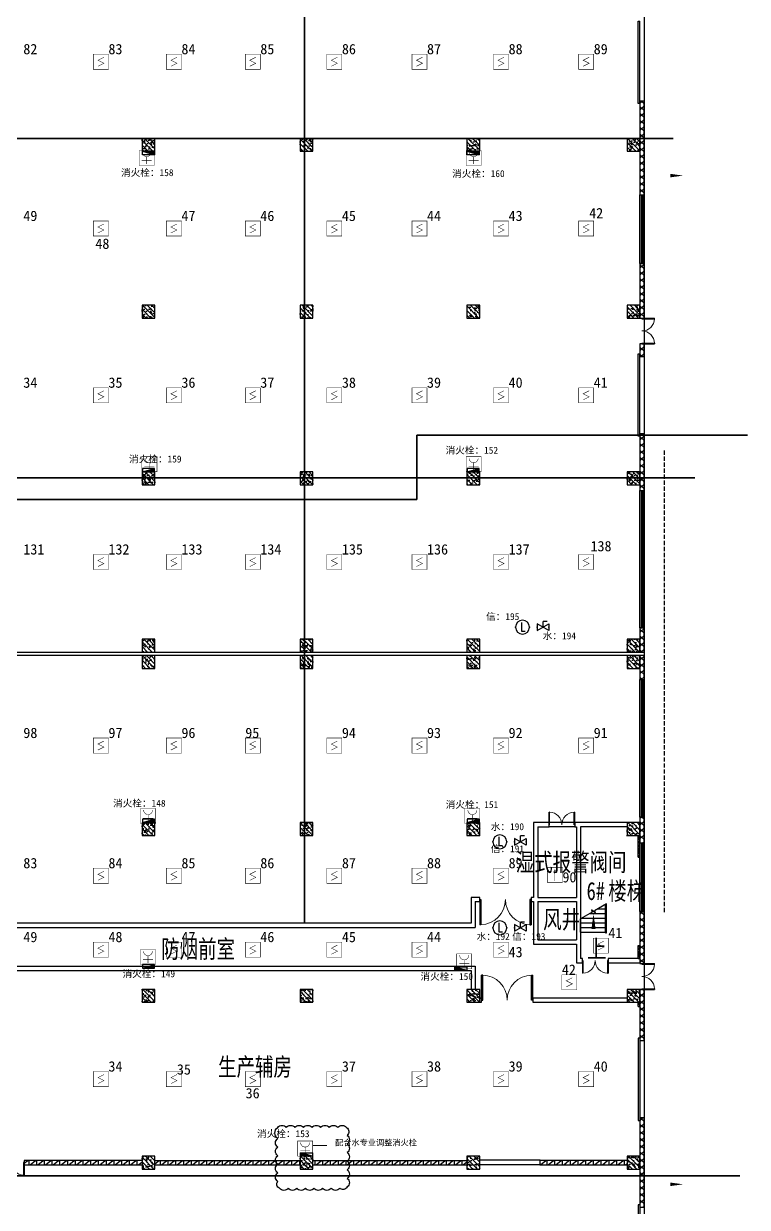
# Model space of a CAD drawing. Header units: millimetres. Extents: x -633009578 to 5705885, y -633235091 to 2571734.
# Drawn here: x 3380358 to 3422472, y 2095835 to 2164685 of the extents above; entities that cross this region are included whole.
import ezdxf

# ---------------------------------------------------------------- set-up
doc = ezdxf.new("R2010")
doc.units = ezdxf.units.MM
doc.header["$LTSCALE"] = 1000
doc.header["$MEASUREMENT"] = 0
doc.linetypes.add('DASH', pattern=[0.35, 0.25, -0.1])
doc.layers.get('0').update_dxf_attribs({"color": 9})
for name, color, linetype in [('000000000000电气', 7, 'Continuous'), ('3T_WOOD', 21, 'Continuous'), ('A-COLUM(柱)', 255, 'Continuous'), ('A-DI-S(箭头)', 76, 'Continuous'), ('A-DOOR(门）', 4, 'Continuous'), ('A-F-AREA(计算)', 5, 'Continuous'), ('A-FLOR(看线)', 8, 'Continuous'), ('A-HATH(填充)', 8, 'Continuous'), ('A-ST-O(室外)', 54, 'Continuous'), ('A-STAR(楼梯)', 51, 'Continuous'), ('A-TEXT(房间)', 243, 'Continuous'), ('A-WALL(墙)', 255, 'Continuous'), ('A-WINDOW（窗）', 4, 'Continuous'), ('DIM_SYMB', 3, 'Continuous'), ('EQUIP_消火栓', 7, 'Continuous'), ('PUB_TEXT', 7, 'Continuous'), ('WALL', 9, 'Continuous'), ('电-强电平面-线缆', 3, 'Continuous'), ('设备-消防', 3, 'Continuous'), ('设备-照明', 3, 'Continuous')]:
    doc.layers.add(name, color=color, linetype=linetype)
doc.styles.add('_TCH', font='simhei.ttf', dxfattribs={"width": 0.75, "bigfont": 'hztxt.shx'})
doc.styles.add('_TCH_DIM', font='simhei.ttf', dxfattribs={"width": 0.8, "bigfont": 'hztxt.shx'})
doc.styles.add('ELEC-DIM', font='simhei.ttf')
doc.styles.add('IDQSTYLE', font='simhei.ttf', dxfattribs={"width": 0.707, "bigfont": 'hztxt.shx'})
doc.styles.add('宋体', font='simhei.ttf')
pattern_1 = [(45, (850021.4751960551, 677964.29318137), (-100.0001016555733, 100.0001016555733), []), (135, (850021.4751960551, 677964.29318137), (-100.0001016555733, -100.0001016555733), [])]
pattern_2 = [(45, (850121.4751960551, 677964.29318137), (-200.0002033111466, 200.0002033111467), []), (135, (850121.4751960551, 677964.29318137), (-200.0002033111467, -200.0002033111466), [])]
pattern_3 = [(0, (849921.4751960551, 677964.29318137), (0, 350), []), (37.875, (850321.4751960551, 677964.29318137), (-169.61527734408, 218.0766567528281), []), (90, (850321.4751960551, 677964.29318137), (-450, 2.755455298081545e-14), [])]

# ---------------------------------------------------------------- blocks, each defined once
blk = doc.blocks.new('HC001224')
at = {"color": 0, "linetype": 'Continuous', "const_width": 0.2}
blk.add_lwpolyline([(-3.125, 3.125), (3.125, 3.125), (3.125, -3.125), (-3.125, -3.125)], close=True, dxfattribs=at)
blk.add_lwpolyline([(1.25, 1.875), (-1.25, 0.625), (1.25, -0.625), (-1.25, -1.875)], dxfattribs=at)
at = {"color": 0, "style": 'IDQSTYLE', "width": 0.7}
blk.add_attdef('PSFHATT', (5.125, -3.125), '', height=2.5, dxfattribs=at)
blk = doc.blocks.new('HC001223')
at = {"color": 0, "linetype": 'Continuous', "const_width": 0.2}
blk.add_lwpolyline([(-3.125, 3.125), (3.125, 3.125), (3.125, -3.125), (-3.125, -3.125)], close=True, dxfattribs=at)
blk.add_lwpolyline([(0, 2.5), (0, -1.875)], dxfattribs=at)
at = {"color": 0, "linetype": 'Continuous', "const_width": 0.3}
blk.add_lwpolyline([(-0.15, -1.875, 1), (0.15, -1.875, 1)], format="xyb", close=True, dxfattribs=at)
at = {"color": 0, "style": 'IDQSTYLE', "width": 0.7}
blk.add_attdef('PSFHATT', (5.125, -3.125), '', height=2.5, dxfattribs=at)
blk = doc.blocks.new('HC001552')
at = {"color": 0, "linetype": 'Continuous', "const_width": 0.2}
blk.add_lwpolyline([(-3.125, 3.125), (3.125, 3.125), (3.125, -3.125), (-3.125, -3.125)], close=True, dxfattribs=at)
blk.add_lwpolyline([(-1.875, 2.5, 0.1989123673796508), (-1.325825214724788, 1.174174785275256, 0.1989123673796632), (-1.010554351787499e-15, 0.625, 0.1989123673796561), (1.325825214724758, 1.174174785275198, 0.1989123673796527), (1.875, 2.5)], format="xyb", dxfattribs=at)
for points in [[(-1.4210854715202e-14, 0.625), (0, -2.5)], [(-2.062500000000007, -0.9375000000000071), (2.062499999999993, -0.9374999999999931)]]:
    blk.add_lwpolyline(points, dxfattribs=at)
at = {"color": 0, "style": 'IDQSTYLE', "width": 0.7}
blk.add_attdef('PSFHATT', (5.125, -3.125), '', height=2.5, dxfattribs=at)
blk = doc.blocks.new('$EVALVE$00000030')
for p in [(0, 0), (86.96662483444015, 124.2674372167858)]:
    blk.add_line(p, (0, 124.2674372167858))
blk.add_lwpolyline([(-125.1919539347655, -72.2796083046087), (125.1919539347655, 72.27960830461234), (125.1919539347618, -72.2796083046087), (-125.1919539347618, 72.27960830461234)], close=True)
for p in [(-125.1919539347655, 1.818989403545856e-12), (125.1919539347655, 1.818989403545856e-12)]:
    blk.add_point(p)
blk = doc.blocks.new('$EVALVE$00000027')
at = {"color": 7}
for p, q in [((-23.35671002822346, 104.446320529838), (-23.35671002822346, -83.37028443875897)), ((-23.35671002822346, -83.37028443875897), (61.10157071883441, -83.37028443875897))]:
    blk.add_line(p, q, dxfattribs=at)
blk.add_lwpolyline([(-150, 0, 0.9999999999999999), (150, 0, 0.9999999999999999), (-150, 0, 0.8081788107226845)], format="xyb")
for p in [(-150, 0), (150, 0)]:
    blk.add_point(p)
blk = doc.blocks.new('$TwtSys$00000434')
for p, q in [((-0.5, 0.5), (-0.5, -0.5)), ((-0.5, -0.5), (0.5, 0.5)), ((0.5, 0.5), (-0.5, 0.5)), ((0.5, -0.5), (0.5, 0.5)), ((-0.5, -0.5), (0.5, -0.5))]:
    blk.add_line(p, q)
blk.add_solid([(0.5, -0.5), (0.5, 0.5), (-0.5, -0.5)])
blk = doc.blocks.new('G$CC85EE94B')
at = {"layer": 'EQUIP_消火栓', "xscale": 700, "zscale": 700}
for p, yscale, rotation in [((-27849.99999125628, 96175.00000000373), -200, 5.00895633453083e-06), ((-8949.999991256278, 96175.00000000373), -200, 5.00895633453083e-06), ((-27849.99999125628, 77725.00000000373), 200, 359.9999949910436), ((-8949.999991256278, 77725.00000000373), 200, 359.9999949910436), ((-27849.99999125628, 57325.00000000373), 200, 359.9999949910436), ((-8949.999991256278, 57325.00000000373), 200, 359.9999949910436), ((-27849.99999125628, 48869.99999999767), 200, 359.9999949910436), ((-9670.855577950832, 48730.00003059581), -200, 180.0000050089563), ((-18649.99997377302, 37925.00000000186), -200, 180.0000050089563)]:
    blk.add_blockref('$TwtSys$00000434', p, dxfattribs=dict(at, yscale=yscale, rotation=rotation))
blk = doc.blocks.new('$DorLib2D$00000002')
for p, q in [((-0.5, -5.684341886080802e-17), (-0.5000000000000007, 0.4875)), ((-0.4750000000000007, 0.4875), (-0.5000000000000007, 0.4875)), ((-0.475, -2.842170943040401e-17), (-0.4750000000000007, 0.4875)), ((0.475, -2.842170943040401e-17), (0.4750000000000007, 0.4875)), ((0.4750000000000007, 0.4875), (0.5000000000000007, 0.4875)), ((0.5, -5.684341886080802e-17), (0.5000000000000007, 0.4875)), ((-0.5, -5.684341886080802e-17), (-0.475, -2.842170943040401e-17)), ((0.5, -5.684341886080802e-17), (0.475, -2.842170943040401e-17))]:
    blk.add_line(p, q)
at = {"lineweight": 13}
for centre, start, end in [((-0.4875, -4.263256414560601e-17), 0, 88.53071641864632), ((0.4875, -4.263256414560601e-17), 91.4692835813537, 180)]:
    blk.add_arc(centre, 0.4875, start, end, dxfattribs=at)
blk = doc.blocks.new('$DorLib2D$00000126')
at = {"color": 0, "linetype": 'Continuous'}
for p, q in [((-0.5319999999956053, 0.5), (-0.5319999999956053, 0.900000000000091)), ((0.5320000000047003, 0.900000000000091), (0.5320000000047003, 0.5000000000002274))]:
    blk.add_line(p, q, dxfattribs=at)
at = {"color": 0, "linetype": 'DASH'}
for p, q in [((-0.5319999999956053, 0.900000000000091), (0.5320000000047003, 0.900000000000091)), ((-0.5319999999956053, 0.5), (0.5320000000047003, 0.5000000000002274))]:
    blk.add_line(p, q, dxfattribs=at)
blk = doc.blocks.new('$DorLib2D$00000136')
at = {"color": 0, "linetype": 'DASH'}
blk.add_line((0.5074999999959537, 0.6666666666674388), (-0.507500000003974, 0.666666666667382), dxfattribs=at)
at = {"color": 0, "linetype": 'Continuous'}
blk.add_line((-0.5000000000040377, -0.4999999999982236), (0.4999999999959623, -0.4999999999981668), dxfattribs=at)
blk = doc.blocks.new('$TCHSYS$WIN2D')
for p, q in [((-0.5, 0.5), (0.5, 0.5)), ((-0.5, 0.5), (-0.4999999999999999, -0.5)), ((0.5, 0.5), (0.4999999999999998, -0.5)), ((0.5, 0.1666666666666666), (-0.5, 0.1666666666666666)), ((0.5, -0.1666666666666667), (-0.5, -0.1666666666666667)), ((-0.4999999999999999, -0.5), (0.5, -0.5))]:
    blk.add_line(p, q)
blk = doc.blocks.new('_FZH')
h = blk.add_hatch()
h.set_pattern_fill('钢筋混凝土', color=256, scale=0.1, style=0)
h.set_pattern_definition([(45, (0, 0), (-0.1767766952966369, 0.1767766952966369), []), (50, (0, 0), (0.7172601826007535, -0.06275213498259512), [0.07500000000000001, -0.8250000000000001]), (355, (0, 0), (-0.138751333613, 0.7521921337000119), [0.06, -0.66]), (100.4514, (0.05977168000000001, -0.00522934), (0.5785093817140216, 0.6894395420609536), [0.06374019, -0.701142112]), (46.1842, (0, 0.2), (1.067241048625645, -0.1655190143290181), [0.1125, -1.2375]), (96.6356, (0.088936745, 0.186206693), (0.9346627055487033, 0.9741178709004418), [0.095610288, -1.051713]), (351.1842, (0, 0.2), (0.9346619451336272, 0.9741186009253247), [0.09000000000000001, -0.9900000000000001]), (21, (0.1, 0.15), (0.5969070521184617, -0.4026188906653388), [0.07500000000000001, -0.8250000000000001]), (326, (0.1, 0.15), (0.2433153319215824, 0.7251500450468529), [0.06, -0.66]), (71.4514, (0.149742233, 0.116448394), (0.84022262858149, 0.3225304967099524), [0.06374019, -0.701142112]), (37.50000000000001, (0, 0), (0.01215985531729062, 0.3328938538313115), [0, -0.652, 0, -0.67, 0, -0.6625000000000001]), (7.499999999999999, (0, 0), (0.2630695374421486, 0.3944117118823603), [0, -0.382, 0, -0.637, 0, -0.2525]), (-32.5, (-0.223, 0), (0.533822436172409, -0.02255487173437976), [0, -0.25, 0, -0.78, 0, -1.035]), (-42.5, (-0.323, 0), (0.5831861693423862, 0.1001049823323177), [0, -0.325, 0, -0.518, 0, -0.735])])
h.paths.add_polyline_path([(-0.5, -0.5), (0.5, -0.5), (0.5, 0.5), (-0.5, 0.5)])
blk.add_lwpolyline([(-0.5, -0.5), (0.5, -0.5), (0.5, 0.5), (-0.5, 0.5)], close=True)

msp = doc.modelspace()

# ---------------------------------------------------------------- hatches: boundary and pattern name
at = {"layer": 'A-HATH(填充)'}
h = msp.add_hatch(dxfattribs=at)
h.set_pattern_fill('多孔材料', color=256, scale=100, style=0)
h.set_pattern_definition(pattern_2)
h.paths.add_polyline_path([(3416219.994031782, 2160184.924793512), (3416219.994031782, 2154734.924793003), (3416459.994031774, 2154734.924793003), (3416459.994031774, 2160184.924793512)])
h = msp.add_hatch(dxfattribs=at)
h.set_pattern_fill('多孔材料', color=256, scale=100, style=0)
h.set_pattern_definition(pattern_2)
h.paths.add_polyline_path([(3416219.994031781, 2150734.924793512), (3416219.994031781, 2147559.629172784), (3416459.994031775, 2147559.629172784), (3416459.994031774, 2150734.924793512)])
h = msp.add_hatch(dxfattribs=at)
h.set_pattern_fill('多孔材料', color=256, scale=100, style=0)
h.set_pattern_definition(pattern_2)
h.paths.add_polyline_path([(3416219.994031781, 2146059.629172784), (3416219.994031781, 2145334.629172784), (3416459.994031775, 2145334.629172784), (3416459.994031775, 2146059.629172784)])
h = msp.add_hatch(dxfattribs=at)
h.set_pattern_fill('多孔材料', color=256, scale=100, style=0)
h.set_pattern_definition(pattern_2)
h.paths.add_polyline_path([(3416219.994031781, 2140834.629172276), (3416219.994031781, 2137534.924793003), (3416459.994031775, 2137534.924793003), (3416459.994031775, 2140834.629172276)])
h = msp.add_hatch(dxfattribs=at)
h.set_pattern_fill('多孔材料', color=256, scale=100, style=0)
h.set_pattern_definition(pattern_2)
h.paths.add_polyline_path([(3416459.99403178, 2128134.629172626), (3416459.994031776, 2129534.924793512), (3416219.994031781, 2129534.924793512), (3416219.99403178, 2128134.629172626)])
h = msp.add_hatch(dxfattribs=at)
h.set_pattern_fill('多孔材料', color=256, scale=100, style=0)
h.set_pattern_definition(pattern_2)
h.paths.add_polyline_path([(3416219.99403178, 2127934.629172627), (3416219.994031768, 2126534.924793003), (3416459.994031797, 2126534.924793003), (3416459.99403178, 2127934.629172627)])
h = msp.add_hatch(dxfattribs=at)
h.set_pattern_fill('多孔材料', color=256, scale=100, style=0)
h.set_pattern_definition(pattern_2)
h.paths.add_polyline_path([(3416219.994031768, 2118534.924793512), (3416219.994031768, 2117034.629172276), (3416459.994031797, 2117034.629172276), (3416459.994031797, 2118534.924793512)])
h = msp.add_hatch(dxfattribs=at)
h.set_pattern_fill('多孔材料', color=256, scale=50, style=0)
h.set_pattern_definition(pattern_1)
h.paths.add_polyline_path([(3416219.994031765, 2116209.629172626), (3416219.994031765, 2117459.629172626), (3416119.994031765, 2117459.629172626), (3416119.994031765, 2116209.629172626)])
h = msp.add_hatch(dxfattribs=at)
h.set_pattern_fill('多孔材料', color=256, scale=100, style=0)
h.set_pattern_definition(pattern_2)
h.paths.add_polyline_path([(3416459.99403178, 2110184.629172721), (3416459.994031797, 2113034.629172276), (3416219.994031768, 2113034.629172276), (3416219.99403178, 2110184.629172721)])
h = msp.add_hatch(dxfattribs=at)
h.set_pattern_fill('多孔材料', color=256, scale=50, style=0)
h.set_pattern_definition(pattern_1)
h.paths.add_polyline_path([(3416219.994030093, 2110304.629171809), (3416219.994030093, 2111064.629172639), (3416119.994030093, 2111064.629172639), (3416119.994030093, 2110304.629171809)])
h = msp.add_hatch(dxfattribs=at)
h.set_pattern_fill('多孔材料', color=256, scale=100, style=0)
h.set_pattern_definition(pattern_2)
h.paths.add_polyline_path([(3416219.99403178, 2110184.629172721), (3416219.994031782, 2110009.629172784), (3416459.994031779, 2110009.629172784), (3416459.99403178, 2110184.629172721)])
h = msp.add_hatch(dxfattribs=at)
h.set_pattern_fill('多孔材料', color=256, scale=100, style=0)
h.set_pattern_definition(pattern_2)
h.paths.add_polyline_path([(3416219.994031782, 2108509.629173293), (3416219.994031782, 2105534.629172784), (3416459.994031778, 2105534.629172784), (3416459.994031779, 2108509.629173293)])
h = msp.add_hatch(dxfattribs=at)
h.set_pattern_fill('多孔材料', color=256, scale=50, style=0)
h.set_pattern_definition(pattern_1)
h.paths.add_polyline_path([(3416219.994030093, 2107509.629172624), (3416219.994030093, 2107759.629172626), (3416119.994030093, 2107759.629172626), (3416119.994030093, 2107509.629172624)])
h = msp.add_hatch(dxfattribs=at)
h.set_pattern_fill('多孔材料', color=256, scale=100, style=0)
h.set_pattern_definition(pattern_2)
h.paths.add_polyline_path([(3416219.994031783, 2101034.629172784), (3416219.994031783, 2095834.629172785), (3416459.994031777, 2095834.629172785), (3416459.994031778, 2101034.629172784)])
h = msp.add_hatch(dxfattribs=at)
h.set_pattern_fill('空心砖', color=256, scale=100, style=0)
h.set_pattern_definition(pattern_3)
h.paths.add_polyline_path([(3387244.99403178, 2098314.629172626), (3387244.99403178, 2098554.629172626), (3380394.994032013, 2098554.629172631), (3380394.994032013, 2098314.629172634)])
h = msp.add_hatch(dxfattribs=at)
h.set_pattern_fill('空心砖', color=256, scale=100, style=0)
h.set_pattern_definition(pattern_3)
h.paths.add_polyline_path([(3396444.99403178, 2098314.629172626), (3396444.99403178, 2098554.629172626), (3387994.99403178, 2098554.629172626), (3387994.99403178, 2098314.629172626)])
h = msp.add_hatch(dxfattribs=at)
h.set_pattern_fill('空心砖', color=256, scale=100, style=0)
h.set_pattern_definition(pattern_3)
h.paths.add_polyline_path([(3406144.99403178, 2098314.629172626), (3406144.99403178, 2098554.629172626), (3397194.99403178, 2098554.629172626), (3397194.99403178, 2098314.629172626)])
h = msp.add_hatch(dxfattribs=at)
h.set_pattern_fill('空心砖', color=256, scale=100, style=0)
h.set_pattern_definition(pattern_3)
h.paths.add_polyline_path([(3415469.99403178, 2098554.629172626), (3410394.994031504, 2098554.629172608), (3410394.994031504, 2098314.629172608), (3415469.99403178, 2098314.629172626)])

# ---------------------------------------------------------------- linework, layer by layer
at = {"layer": '000000000000电气', "color": 2, "lineweight": 35}
for p, q in [((3396699.994031679, 2182454.629172637), (3396699.994031679, 2155012.447752992)), ((3342551.053210005, 2158009.629172626), (3401513.260219563, 2158009.629172626)), ((3401513.260219563, 2158009.629172626), (3418145.729024593, 2158009.629172626)), ((3396699.994031679, 2155012.447752992), (3396699.994031679, 2130564.791607014)), ((3316411.066399984, 2138266.718194979), (3392152.01216133, 2138266.718194979)), ((3392152.01216133, 2138266.718194979), (3419417.890917795, 2138266.718194979)), ((3396699.994031679, 2130564.791607014), (3396699.994031684, 2112354.629172631))]:
    msp.add_line(p, q, dxfattribs=at)
at = {"layer": '000000000000电气', "color": 1, "lineweight": 35}
for p, q in [((3403230.712700041, 2136997.699280483), (3403230.712700041, 2140752.464692953)), ((3403230.712700041, 2140752.464692953), (3422471.714472969, 2140752.464692953)), ((3371037.0595659, 2136997.699280483), (3403230.712700041, 2136997.699280483)), ((3351116.600895317, 2097660.442503625), (3422040.797305638, 2097660.442503625))]:
    msp.add_line(p, q, dxfattribs=at)
at = {"layer": 'A-DI-S(箭头)'}
for points in [[(3416984.298177314, 2155847.083206601, 0, 0, 0), (3418746.484361263, 2155847.083206601, 0, 200, 0), (3417996.484361263, 2155847.083206601, 0, 0, 0)], [(3416984.298177314, 2097173.991821655, 0, 0, 0), (3418746.484361263, 2097173.991821655, 0, 200, 0), (3417996.484361263, 2097173.991821655, 0, 0, 0)]]:
    msp.add_lwpolyline(points, format="xyseb", dxfattribs=at)
at = {"layer": 'A-DOOR(门）'}
for p, q in [((3416459.99403178, 2164684.924793447), (3416459.99403178, 2160184.924793447)), ((3416459.99403178, 2145334.629172403), (3416459.99403178, 2140834.629172403)), ((3412429.994031442, 2118209.629172626), (3410929.994031442, 2118209.629172626)), ((3412429.994031442, 2117969.629172626), (3410929.994031442, 2117969.629172626)), ((3416459.99403178, 2105534.629172626), (3416459.99403178, 2101034.629172626))]:
    msp.add_line(p, q, dxfattribs=at)
at = {"layer": 'A-F-AREA(计算)'}
msp.add_lwpolyline([(3282179.994031782, 2196074.629172625), (3416459.994031782, 2196074.629172625), (3416459.994031782, 2059994.629172625), (3282179.994031782, 2059994.629172625)], close=True, dxfattribs=at)
at = {"layer": 'A-FLOR(看线)'}
for points in [[(3349419.994031766, 2128134.629172626), (3415469.99403178, 2128134.629172626)], [(3415469.99403178, 2127934.629172626), (3349419.994031765, 2127934.629173214)]]:
    msp.add_lwpolyline(points, dxfattribs=at)
at = {"layer": 'A-ST-O(室外)', "linetype": 'DASH'}
msp.add_lwpolyline([(3417660.003306554, 2113009.629172971), (3417660.007218497, 2139884.629172627)], dxfattribs=at)
at = {"layer": 'A-STAR(楼梯)'}
for p, q in [((3413615.453446891, 2112959.169757166), (3413409.408505452, 2113132.061991533)), ((3413409.408505452, 2113132.061991533), (3413442.192506762, 2113009.710441345)), ((3414269.994031431, 2113487.641874518), (3413580.512878495, 2113089.5697452)), ((3413580.512878495, 2113089.5697452), (3413615.453446891, 2112959.169757166)), ((3413753.820890839, 2113189.62917239), (3414209.994031571, 2113189.629172581)), ((3414209.994031431, 2111809.629172626), (3414209.994031511, 2113453.000858413)), ((3414269.994031454, 2112508.100122903), (3414269.994031541, 2113487.641874176)), ((3414269.994031431, 2111809.629172626), (3414269.994031381, 2113487.641874489)), ((3413442.192506762, 2113009.710441345), (3412769.994031431, 2112621.616470734)), ((3412769.994031431, 2111839.629172626), (3412769.994031454, 2112621.616470969)), ((3412769.994031431, 2112379.629172626), (3414209.994031533, 2112379.629172581)), ((3412818.51345433, 2112649.629172822), (3414209.994031546, 2112649.629172581)), ((3413286.167172209, 2112919.629172678), (3414209.994031559, 2112919.629172581)), ((3414269.994031431, 2111839.629172626), (3414269.994031454, 2112508.100122903)), ((3412769.994031431, 2112109.629172626), (3414209.994031519, 2112109.629172581)), ((3412769.994031431, 2111839.629172626), (3414209.994031507, 2111839.629172581)), ((3414209.994031431, 2111809.629172626), (3414269.994031431, 2111809.629172626))]:
    msp.add_line(p, q, dxfattribs=at)
at = {"layer": 'A-WALL(墙)'}
for p, q in [((3410929.994031504, 2118209.629172565), (3410029.994031395, 2118209.629172458)), ((3410029.994031395, 2118209.629172458), (3410029.994031395, 2113854.629172679)), ((3410269.994031395, 2117969.629172458), (3410929.994031504, 2117969.629172499)), ((3410269.994031395, 2117969.629172458), (3410269.994031395, 2113854.629172581)), ((3410929.994031504, 2117969.629172499), (3410929.994031504, 2118209.629172565)), ((3412649.994031431, 2118209.629172626), (3412429.994031504, 2118209.629172661)), ((3412429.994031504, 2118209.629172661), (3412429.994031504, 2117969.629172499)), ((3412429.994031504, 2117969.629172499), (3412529.994031353, 2117969.629172458)), ((3412529.994031353, 2117969.629172458), (3412529.994031353, 2113854.629172581)), ((3415469.99403178, 2118209.629172626), (3412649.994031431, 2118209.629172626)), ((3412769.994031466, 2117969.629172725), (3412769.994031431, 2113734.629172626)), ((3415469.99403178, 2117969.629172626), (3412769.994031466, 2117969.629172725)), ((3416119.994031765, 2116209.629172626), (3416119.994031765, 2117459.629172626)), ((3416219.994031765, 2116209.629172626), (3416219.994031765, 2117459.629172626)), ((3416119.994031765, 2116209.629172626), (3416219.994031765, 2116209.629172626)), ((3406894.994031504, 2113854.629172662), (3406399.994031993, 2113854.629172679)), ((3406399.994031993, 2113854.629172679), (3406399.994031992, 2112354.629172633)), ((3406894.994031504, 2113614.629172585), (3406894.994031504, 2113854.629172662)), ((3410029.994031395, 2113854.629172679), (3409894.994032013, 2113854.629172662)), ((3409894.994032013, 2113854.629172662), (3409894.994032013, 2113614.629172585)), ((3410269.994031395, 2113854.629172581), (3412529.994031353, 2113854.629172581)), ((3412769.994031431, 2113734.629172626), (3412769.994031431, 2111264.629172729)), ((3406639.994031667, 2113614.629172656), (3406894.994031504, 2113614.629172585)), ((3406639.994031667, 2113614.629172656), (3406639.994031667, 2112114.62917262)), ((3409894.994032013, 2113614.629172585), (3410029.994031304, 2113614.629172656)), ((3410029.994031304, 2113614.629172656), (3410029.994031304, 2111144.629172829)), ((3410269.994031512, 2113614.629172581), (3412529.994031606, 2113614.629172581)), ((3410269.994031512, 2113614.629172581), (3410269.994031512, 2111384.629172828)), ((3412529.994031606, 2113614.629172581), (3412529.994031606, 2111384.629172828)), ((3406399.994031992, 2112354.629172633), (3370939.994032013, 2112354.629172624)), ((3370939.994032013, 2112114.629172619), (3406639.994031667, 2112114.62917262)), ((3410029.994031304, 2111144.629172829), (3412529.994031408, 2111144.629172828)), ((3410269.994031512, 2111384.629172828), (3412529.994031606, 2111384.629172828)), ((3412529.994031408, 2111144.629172828), (3412529.994031409, 2110064.629172685)), ((3412769.994031431, 2111264.629172729), (3412769.994031406, 2110304.629172662)), ((3416119.994030093, 2110304.629171809), (3416119.994030093, 2111064.629172639)), ((3416119.994030093, 2111064.629172639), (3416219.994030093, 2111064.629172639)), ((3416219.994030093, 2110304.629171809), (3416219.994030093, 2111064.629172639)), ((3412869.994030996, 2110304.629172651), (3412769.994031406, 2110304.629172662)), ((3412869.994030996, 2110064.629172756), (3412869.994030996, 2110304.629172651)), ((3416219.994031768, 2110304.629172662), (3414369.994030996, 2110304.629172651)), ((3414369.994030996, 2110304.629172651), (3414369.994030996, 2110064.629172756)), ((3416119.994030093, 2110304.629171809), (3416219.994030093, 2110304.629171809)), ((3378419.99403178, 2109854.629172626), (3406639.994031876, 2109854.629172633)), ((3378539.994031567, 2109614.629172633), (3406399.994031571, 2109614.629172633)), ((3406399.994031571, 2109614.629172633), (3406399.994031864, 2108509.629172906)), ((3406639.994031876, 2109854.629172633), (3406639.994031921, 2108509.629172906)), ((3412529.994031409, 2110064.629172685), (3412869.994030996, 2110064.629172756)), ((3414369.994030996, 2110064.629172756), (3416219.994031768, 2110064.629172685)), ((3406994.994032013, 2107999.629172624), (3406894.99403178, 2107999.629172626)), ((3406894.99403178, 2107759.629172626), (3406994.994032013, 2107759.629172624)), ((3406994.994032013, 2107759.629172624), (3406994.994032013, 2107999.629172624)), ((3415469.99403178, 2107999.629172626), (3409994.994031504, 2107999.629172624)), ((3409994.994031504, 2107999.629172624), (3409994.994031504, 2107759.629172624)), ((3409994.994031504, 2107759.629172624), (3415469.99403178, 2107759.629172626)), ((3416119.994030093, 2107509.629172624), (3416119.994030093, 2107759.629172626)), ((3416119.994030093, 2107509.629172624), (3416219.994030093, 2107509.629172624)), ((3416219.994030093, 2107509.629172624), (3416219.994030093, 2107759.629172626)), ((3387244.994031993, 2098554.629172601), (3380394.994032013, 2098554.629172631)), ((3380394.994032013, 2098554.629172631), (3380394.994032013, 2098314.629172634)), ((3380394.994032013, 2098314.629172634), (3387244.994031993, 2098314.629172637)), ((3387994.994031342, 2098554.629172634), (3396444.994031993, 2098554.629172611)), ((3387994.994031342, 2098314.629172634), (3396444.994031993, 2098314.629172623)), ((3397194.994031993, 2098554.629172632), (3406144.994031342, 2098554.629172633)), ((3397194.994031993, 2098314.629172632), (3406144.994031342, 2098314.629172628)), ((3415469.99403178, 2098554.629172626), (3410394.994031504, 2098554.629172608)), ((3410394.994031504, 2098554.629172608), (3410394.994031504, 2098314.629172608)), ((3410394.994031504, 2098314.629172608), (3415469.99403178, 2098314.629172626))]:
    msp.add_line(p, q, dxfattribs=at)
at = {"layer": 'DIM_SYMB'}
msp.add_lwpolyline([(3413519.994031431, 2111704.629172626, 0, 0, 0), (3413519.994031431, 2112919.629172626, 0, 240.0000000000001, 0), (3413519.994031431, 2112019.629172626, 0, 0, 0)], format="xyseb", dxfattribs=at)
at = {"layer": 'WALL'}
for p, q in [((3416219.994031782, 2160184.924793512), (3416219.994031782, 2154734.924793003)), ((3416459.994031774, 2160184.924793512), (3416219.994031782, 2160184.924793512)), ((3416459.994031774, 2154734.924793003), (3416459.994031774, 2160184.924793512)), ((3416219.994031782, 2154734.924793003), (3416459.994031774, 2154734.924793003)), ((3416219.994031781, 2150734.924793512), (3416219.994031781, 2147559.629172784)), ((3416459.994031774, 2150734.924793512), (3416219.994031781, 2150734.924793512)), ((3416459.994031775, 2147559.629172784), (3416459.994031774, 2150734.924793512)), ((3416219.994031781, 2147559.629172784), (3416459.994031775, 2147559.629172784)), ((3416219.994031781, 2146059.629172784), (3416219.994031781, 2145334.629172784)), ((3416459.994031775, 2146059.629172784), (3416219.994031781, 2146059.629172784)), ((3416459.994031775, 2145334.629172784), (3416459.994031775, 2146059.629172784)), ((3416219.994031781, 2145334.629172784), (3416459.994031775, 2145334.629172784)), ((3416219.994031781, 2140834.629172276), (3416219.994031781, 2137534.924793003)), ((3416459.994031775, 2140834.629172276), (3416219.994031781, 2140834.629172276)), ((3416459.994031775, 2137534.924793003), (3416459.994031775, 2140834.629172276)), ((3416219.994031781, 2137534.924793003), (3416459.994031775, 2137534.924793003)), ((3416459.994031776, 2129534.924793512), (3416219.994031781, 2129534.924793512)), ((3416219.994031781, 2129534.924793512), (3416219.99403178, 2128134.629172626)), ((3416459.99403178, 2128134.629172626), (3416459.994031776, 2129534.924793512)), ((3416219.99403178, 2128134.629172626), (3416459.99403178, 2128134.629172626)), ((3416219.99403178, 2127934.629172627), (3416219.994031768, 2126534.924793003)), ((3416459.99403178, 2127934.629172627), (3416219.99403178, 2127934.629172627)), ((3416459.994031797, 2126534.924793003), (3416459.99403178, 2127934.629172627)), ((3416219.994031768, 2126534.924793003), (3416459.994031797, 2126534.924793003)), ((3416219.994031768, 2118534.924793512), (3416219.994031768, 2117034.629172276)), ((3416459.994031797, 2118534.924793512), (3416219.994031768, 2118534.924793512)), ((3416459.994031797, 2117034.629172276), (3416459.994031797, 2118534.924793512)), ((3416219.994031768, 2117034.629172276), (3416459.994031797, 2117034.629172276)), ((3416459.994031797, 2113034.629172276), (3416219.994031768, 2113034.629172276)), ((3416219.994031768, 2113034.629172276), (3416219.99403178, 2110184.629172721)), ((3416459.99403178, 2110184.629172721), (3416459.994031797, 2113034.629172276)), ((3416219.99403178, 2110184.629172721), (3416219.994031782, 2110009.629172784)), ((3416219.994031782, 2110009.629172784), (3416459.994031779, 2110009.629172784)), ((3416459.994031779, 2110009.629172784), (3416459.99403178, 2110184.629172721)), ((3416219.994031782, 2108509.629173293), (3416219.994031782, 2105534.629172784)), ((3416459.994031779, 2108509.629173293), (3416219.994031782, 2108509.629173293)), ((3416459.994031778, 2105534.629172784), (3416459.994031779, 2108509.629173293)), ((3416219.994031782, 2105534.629172784), (3416459.994031778, 2105534.629172784)), ((3416219.994031783, 2101034.629172784), (3416219.994031783, 2095834.629172785)), ((3416459.994031778, 2101034.629172784), (3416219.994031783, 2101034.629172784)), ((3416459.994031777, 2095834.629172785), (3416459.994031778, 2101034.629172784)), ((3416219.994031783, 2095834.629172785), (3416459.994031777, 2095834.629172785))]:
    msp.add_line(p, q, dxfattribs=at)
at = {"layer": '电-强电平面-线缆', "color": 6, "linetype": 'ByBlock', "const_width": 45}
msp.add_lwpolyline([(3397175.564384941, 2099428.371282696), (3398002.932490773, 2099428.371282696)], dxfattribs=at)
at = {"layer": '设备-照明', "color": 6}
msp.add_lwpolyline([(3395140.150050473, 2100472.705276337, -0.5206), (3395640.150050473, 2100472.705276337, -0.5206), (3396140.150050473, 2100472.705276337, -0.5206), (3396640.150050473, 2100472.705276337, -0.5206), (3397140.150050473, 2100472.705276337, -0.5206), (3397640.150050473, 2100472.705276337, -0.5206), (3398140.150050473, 2100472.705276337, -0.5206), (3398640.150050473, 2100472.705276337, -0.5206), (3399140.150050473, 2100472.705276337, -0.5206), (3399185.023896702, 2100017.579122566, -0.5206), (3399185.023896702, 2099517.579122566, -0.5206), (3399185.023896702, 2099017.579122566, -0.5206), (3399185.023896702, 2098517.579122566, -0.5206), (3399185.023896702, 2098017.579122566, -0.5206), (3399185.023896702, 2097517.579122566, -0.5206), (3399185.023896702, 2097017.579122566, -0.5206), (3398752.308717355, 2096950.294301913, -0.5206), (3398252.308717355, 2096950.294301913, -0.5206), (3397752.308717355, 2096950.294301913, -0.5206), (3397252.308717355, 2096950.294301913, -0.5206), (3396752.308717355, 2096950.294301913, -0.5206), (3396252.308717355, 2096950.294301913, -0.5206), (3395752.308717355, 2096950.294301913, -0.5206), (3395252.308717355, 2096950.294301913, -0.5206), (3395140.150050473, 2097338.135635032, -0.5206), (3395140.150050473, 2097838.135635032, -0.5206), (3395140.150050473, 2098338.135635032, -0.5206), (3395140.150050473, 2098838.135635032, -0.5206), (3395140.150050473, 2099338.135635032, -0.5206), (3395140.150050473, 2099838.135635032, -0.5206), (3395140.150050473, 2100472.705276337, -0.5206)], format="xyb", close=True, dxfattribs=at)

# ---------------------------------------------------------------- block references
at = {"layer": '3T_WOOD'}
msp.add_blockref('G$CC85EE94B', (3415469.99403178, 2060984.629172624), dxfattribs=at)
at = {"layer": 'A-COLUM(柱)', "xscale": 750, "yscale": 750, "zscale": 750, "rotation": 270}
for p in [(3387619.99403178, 2157634.629172626), (3396819.99403178, 2157634.629172626), (3406519.99403178, 2157634.629172626), (3415844.99403178, 2157634.629172626), (3387619.99403178, 2147934.629172626), (3396819.99403178, 2147934.629172626), (3406519.99403178, 2147934.629172626), (3415844.99403178, 2147934.629172626), (3387619.99403178, 2138234.629172626), (3396819.99403178, 2138234.629172626), (3406519.99403178, 2138234.629172626), (3415844.99403178, 2138234.629172626), (3387619.99403178, 2128509.629172626), (3396819.99403178, 2128509.629172626), (3406519.99403178, 2128509.629172626), (3415844.99403178, 2128509.629172626), (3387619.99403178, 2127559.629172626), (3396819.99403178, 2127559.629172626), (3406519.99403178, 2127559.629172626), (3415844.99403178, 2127559.629172626), (3387619.99403178, 2117834.629172626), (3396819.99403178, 2117834.629172626), (3406519.99403178, 2117834.629172626), (3415844.99403178, 2117834.629172626), (3387619.99403178, 2108134.629172626), (3396819.99403178, 2108134.629172626), (3406519.99403178, 2108134.629172626), (3415844.99403178, 2108134.629172626), (3387619.99403178, 2098434.629172626), (3396819.99403178, 2098434.629172626), (3406519.99403178, 2098434.629172626), (3415844.99403178, 2098434.629172626)]:
    msp.add_blockref('_FZH', p, dxfattribs=at)
at = {"layer": 'A-DOOR(门）', "extrusion": (0, 0, -1)}
for name, p, xscale, yscale, zscale, rotation in [('$DorLib2D$00000126', (-3416339.99403178, 2162434.924793447), -4500, 240, 4500, 270), ('$DorLib2D$00000002', (-3416339.99403178, 2146809.62917268), 1500, 1500, 1500, 90.00000000000001), ('$DorLib2D$00000126', (-3416339.99403178, 2143084.629172403), -4500, 240, 4500, 270), ('$DorLib2D$00000002', (-3416339.99403178, 2109259.629172968), 1500, 1500, 1500, 90.00000000000001), ('$DorLib2D$00000002', (-3379644.994031888, 2098434.629172626), -1500, 1500, 1500, 180)]:
    msp.add_blockref(name, p, dxfattribs=dict(at, xscale=xscale, yscale=yscale, zscale=zscale, rotation=rotation))
at = {"layer": 'A-DOOR(门）'}
for p, xscale, yscale, zscale in [((3411679.994031442, 2118089.629172626), -1500, 1500, 1500), ((3408494.994031674, 2107879.629172626), 3000, 3000, 3000)]:
    msp.add_blockref('$DorLib2D$00000002', p, dxfattribs=dict(at, xscale=xscale, yscale=yscale, zscale=zscale))
for name, p, xscale, yscale, zscale, rotation in [('$DorLib2D$00000002', (3408394.994031676, 2113734.629172626), -3000, 3000, 3000, 180), ('$DorLib2D$00000002', (3413619.994031135, 2110184.629172721), -1500, 1500, 1500, 180), ('$DorLib2D$00000126', (3416339.99403178, 2103284.629172626), -4500, 240, 4500, 89.99999999999999), ('$DorLib2D$00000126', (3416339.99403178, 2093584.629172627), -4500, 240, 4500, 89.99999999999999)]:
    msp.add_blockref(name, p, dxfattribs=dict(at, xscale=xscale, yscale=yscale, zscale=zscale, rotation=rotation))
at = {"layer": 'A-DOOR(门）', "extrusion": (0, 0, -1), "xscale": 3500, "yscale": 240, "zscale": 3500}
msp.add_blockref('$DorLib2D$00000136', (-3408644.994031389, 2098434.629172626), dxfattribs=at)
at = {"layer": 'A-WINDOW（窗）', "extrusion": (0, 0, -1), "yscale": 240, "rotation": 270}
for p, xscale, zscale in [((-3416339.99403178, 2152734.924793272), -4000, 4000), ((-3416339.99403178, 2133534.924793272), -8000, 8000), ((-3416339.99403178, 2122534.924793272), -8000, 8000), ((-3416339.99403178, 2115034.629172381), -4000, 4000)]:
    msp.add_blockref('$TCHSYS$WIN2D', p, dxfattribs=dict(at, xscale=xscale, zscale=zscale))
at = {"layer": '电-强电平面-线缆', "color": 6, "linetype": 'ByBlock', "xscale": 140, "yscale": 140, "zscale": 140}
msp.add_blockref('HC001552', (3396738.064384941, 2099252.500284038), dxfattribs=at)
at = {"layer": '设备-消防', "xscale": 140, "yscale": 140, "zscale": 140, "rotation": 180}
for name, p in [('HC001224', (3384852.659929605, 2162469.648119343)), ('HC001224', (3389100.863897447, 2162469.648119343)), ('HC001224', (3393692.228522932, 2162469.648119343)), ('HC001224', (3398440.432490773, 2162469.648119343)), ('HC001224', (3403392.228522932, 2162469.648119343)), ('HC001224', (3408140.432490773, 2162469.648119343)), ('HC001224', (3413092.228522932, 2162469.648119343)), ('HC001224', (3384852.659929605, 2152769.648119343)), ('HC001224', (3389100.863897447, 2152769.648119343)), ('HC001224', (3393692.228522932, 2152769.648119343)), ('HC001224', (3398440.432490773, 2152769.648119343)), ('HC001224', (3403392.228522932, 2152769.648119343)), ('HC001224', (3408140.432490773, 2152769.648119343)), ('HC001224', (3413092.228522932, 2152769.648119343)), ('HC001224', (3384852.659929605, 2143069.648119343)), ('HC001224', (3389100.863897447, 2143069.648119343)), ('HC001224', (3393692.228522932, 2143069.648119343)), ('HC001224', (3398440.432490773, 2143069.648119343)), ('HC001224', (3403392.228522932, 2143069.648119343)), ('HC001224', (3408140.432490773, 2143069.648119343)), ('HC001224', (3413092.228522932, 2143069.648119343)), ('HC001224', (3384852.659929605, 2133369.648119343)), ('HC001224', (3389100.863897447, 2133369.648119343)), ('HC001224', (3393692.228522932, 2133369.648119343)), ('HC001224', (3398440.432490773, 2133369.648119343)), ('HC001224', (3403392.228522932, 2133369.648119343)), ('HC001224', (3408140.432490773, 2133369.648119343)), ('HC001224', (3413092.228522932, 2133369.648119343)), ('HC001224', (3384852.659929605, 2122694.648119343)), ('HC001224', (3389100.863897447, 2122694.648119343)), ('HC001224', (3393692.228522932, 2122694.648119343)), ('HC001224', (3398440.432490773, 2122694.648119343)), ('HC001224', (3403392.228522932, 2122694.648119343)), ('HC001224', (3408140.432490773, 2122694.648119343)), ('HC001224', (3413092.228522932, 2122694.648119343)), ('HC001224', (3384852.659929605, 2115119.940375247)), ('HC001224', (3389100.863897447, 2115119.940375247)), ('HC001224', (3393692.228522932, 2115119.940375247)), ('HC001224', (3398440.432490773, 2115119.940375247)), ('HC001224', (3403392.228522932, 2115119.940375247)), ('HC001224', (3408140.432490773, 2115119.940375247)), ('HC001223', (3411272.777605982, 2115172.951263343)), ('HC001224', (3384852.659929605, 2110822.212240061)), ('HC001224', (3389100.863897447, 2110822.212240061)), ('HC001224', (3393692.228522932, 2110822.212240061)), ('HC001224', (3398440.432490773, 2110822.212240061)), ('HC001224', (3403392.228522932, 2110822.212240061)), ('HC001224', (3408140.432490773, 2110822.212240061)), ('HC001224', (3413948.03280318, 2111057.966975984)), ('HC001224', (3412112.082774069, 2108922.900797641)), ('HC001224', (3384852.659929605, 2103294.648119343)), ('HC001224', (3389100.863897447, 2103294.648119343)), ('HC001224', (3393692.228522932, 2103294.648119343)), ('HC001224', (3398440.432490773, 2103294.648119343)), ('HC001224', (3403392.228522932, 2103294.648119343)), ('HC001224', (3408140.432490773, 2103294.648119343)), ('HC001224', (3413092.228522932, 2103294.648119343))]:
    msp.add_blockref(name, p, dxfattribs=at)
at = {"layer": '设备-消防'}
for name, p, xscale, yscale, zscale in [('HC001552', (3387518.430884525, 2156869.091140033), 140, 140, 140), ('HC001552', (3406544.16869927, 2156869.091140033), 140, 140, 140), ('HC001552', (3387675.552497627, 2139060.351998827), 140, 140, 140), ('HC001552', (3406544.16869927, 2139060.351998827), 140, 140, 140), ('$EVALVE$00000027', (3409384.018435678, 2129578.150473851), 2.7, 2.7, 2.7), ('$EVALVE$00000030', (3410580.460898873, 2129578.150473851), 2.7, 2.7, 2.7), ('HC001552', (3387599.179090556, 2118595.269258145), 140, 140, 140), ('HC001552', (3406470.787257442, 2118595.269258145), 140, 140, 140), ('$EVALVE$00000027', (3408064.981663032, 2117098.777444006), 2.7, 2.7, 2.7), ('$EVALVE$00000030', (3409261.424126226, 2117098.777444006), 2.7, 2.7, 2.7), ('$EVALVE$00000027', (3408064.981663032, 2112092.616100274), 2.7, 2.7, 2.7), ('$EVALVE$00000030', (3409261.424126226, 2112092.616100274), 2.7, 2.7, 2.7), ('HC001552', (3387591.173027888, 2110393.694744778), 140, 140, 140), ('HC001552', (3405995.243913874, 2110142.197712689), 140, 140, 140)]:
    msp.add_blockref(name, p, dxfattribs=dict(at, xscale=xscale, yscale=yscale, zscale=zscale))

# ---------------------------------------------------------------- texts
at = {"layer": '000000000000电气', "color": 1, "lineweight": 35, "style": '宋体'}
for s, p in [('82', (3380338.363897447, 2162907.148119343)), ('83', (3385290.159929605, 2162907.148119343)), ('84', (3389538.363897447, 2162907.148119343)), ('85', (3394129.728522932, 2162907.148119343)), ('86', (3398877.932490773, 2162907.148119343)), ('87', (3403829.728522932, 2162907.148119343)), ('88', (3408577.932490773, 2162907.148119343)), ('89', (3413529.728522932, 2162907.148119343)), ('49', (3380338.363897447, 2153207.148119343)), ('47', (3389538.363897447, 2153207.148119343)), ('46', (3394129.728522932, 2153207.148119343)), ('45', (3398877.932490773, 2153207.148119343)), ('44', (3403829.728522932, 2153207.148119343)), ('43', (3408577.932490773, 2153207.148119343)), ('42', (3413267.228522932, 2153365.968014687)), ('48', (3384529.937047296, 2151586.296560336)), ('34', (3380338.363897447, 2143507.148119343)), ('35', (3385290.159929605, 2143507.148119343)), ('36', (3389538.363897447, 2143507.148119343)), ('37', (3394129.728522932, 2143507.148119343)), ('38', (3398877.932490773, 2143507.148119343)), ('39', (3403829.728522932, 2143507.148119343)), ('40', (3408577.932490773, 2143507.148119343)), ('41', (3413529.728522932, 2143507.148119343)), ('131', (3380338.363897447, 2133807.148119343)), ('132', (3385290.159929605, 2133807.148119343)), ('133', (3389538.363897447, 2133807.148119343)), ('134', (3394129.728522932, 2133807.148119343)), ('135', (3398877.932490773, 2133807.148119343)), ('136', (3403829.728522932, 2133807.148119343)), ('137', (3408577.932490773, 2133807.148119343)), ('138', (3413344.211969445, 2133994.363847208)), ('98', (3380338.363897447, 2123132.148119343)), ('97', (3385290.159929605, 2123132.148119343)), ('96', (3389538.363897447, 2123132.148119343)), ('95', (3393254.728522932, 2123132.148119343)), ('94', (3398877.932490773, 2123132.148119343)), ('93', (3403829.728522932, 2123132.148119343)), ('92', (3408577.932490773, 2123132.148119343)), ('91', (3413529.728522932, 2123132.148119343)), ('83', (3380338.363897447, 2115557.440375247)), ('84', (3385290.159929605, 2115557.440375247)), ('85', (3389538.363897447, 2115557.440375247)), ('86', (3394129.728522932, 2115557.440375247)), ('87', (3398877.932490773, 2115557.440375247)), ('88', (3403829.728522932, 2115557.440375247)), ('89', (3408577.932490773, 2115557.440375247)), ('90', (3411710.277605982, 2114735.451263343)), ('49', (3380338.363897447, 2111259.712240061)), ('48', (3385290.159929605, 2111259.712240061)), ('47', (3389538.363897447, 2111259.712240061)), ('46', (3394129.728522932, 2111259.712240061)), ('45', (3398877.932490773, 2111259.712240061)), ('44', (3403829.728522932, 2111259.712240061)), ('41', (3414385.53280318, 2111495.466975984)), ('43', (3408577.932490773, 2110384.712240061)), ('42', (3411674.582774069, 2109360.400797641)), ('34', (3385290.159929605, 2103732.148119343)), ('35', (3389275.863897447, 2103557.148119343)), ('37', (3398877.932490773, 2103732.148119343)), ('38', (3403829.728522932, 2103732.148119343)), ('39', (3408577.932490773, 2103732.148119343)), ('40', (3413529.728522932, 2103732.148119343)), ('36', (3393275.830294445, 2102174.674494488))]:
    msp.add_text(s, height=600, dxfattribs=at).set_placement(p)
at = {"layer": '000000000000电气', "color": 4, "lineweight": 35, "style": '宋体'}
for s, p in [('消火栓：158', (3386023.099479245, 2155818.756671657)), ('消火栓：160', (3405292.767288811, 2155760.774183591)), ('消火栓：152', (3404911.797709908, 2139670.476374565)), ('消火栓：159', (3386489.144605797, 2139160.37492858)), ('信：195', (3407268.26497548, 2129997.955035976)), ('水：194', (3410566.000373147, 2128878.51490179)), ('消火栓：148', (3385560.739598296, 2119138.381099225)), ('消火栓：151', (3404920.521935398, 2119060.342705105)), ('水：190', (3407540.56590757, 2117774.471773717)), ('信：191', (3407540.56590757, 2116490.874681274)), ('水：192', (3406712.910455906, 2111388.735066095)), ('信：193', (3408787.010882477, 2111388.735066095)), ('消火栓：149', (3386113.995498769, 2109219.792268971)), ('消火栓：150', (3403450.405677382, 2109064.169197349)), ('消火栓：153', (3393938.885912138, 2099916.808528962))]:
    msp.add_text(s, height=400, dxfattribs=at).set_placement(p)
at = {"layer": 'A-TEXT(房间)', "style": '_TCH', "width": 0.75}
for s, p in [('湿式报警阀间', (3408992.101593149, 2115384.737384662)), ('6#', (3413117.436236567, 2113711.305730149)), ('楼梯', (3414377.436236567, 2113711.305730149)), ('风井', (3410586.610837835, 2112056.522245675)), ('防烟前室', (3388360.219726594, 2110337.286538807)), ('生产辅房', (3391669.614197505, 2103482.088123438))]:
    msp.add_text(s, height=1050, dxfattribs=at).set_placement(p)
at = {"layer": 'PUB_TEXT', "style": '_TCH_DIM', "width": 0.8}
msp.add_text('上', height=1050, dxfattribs=at).set_placement((3413146.293244029, 2110339.629172626))
at = {"layer": '设备-照明', "color": 6, "style": 'ELEC-DIM'}
msp.add_text('配合水专业调整消火栓', height=339.8734177215189, dxfattribs=at).set_placement((3398482.950424197, 2099427.514561888))

doc.saveas('drawing.dxf')
